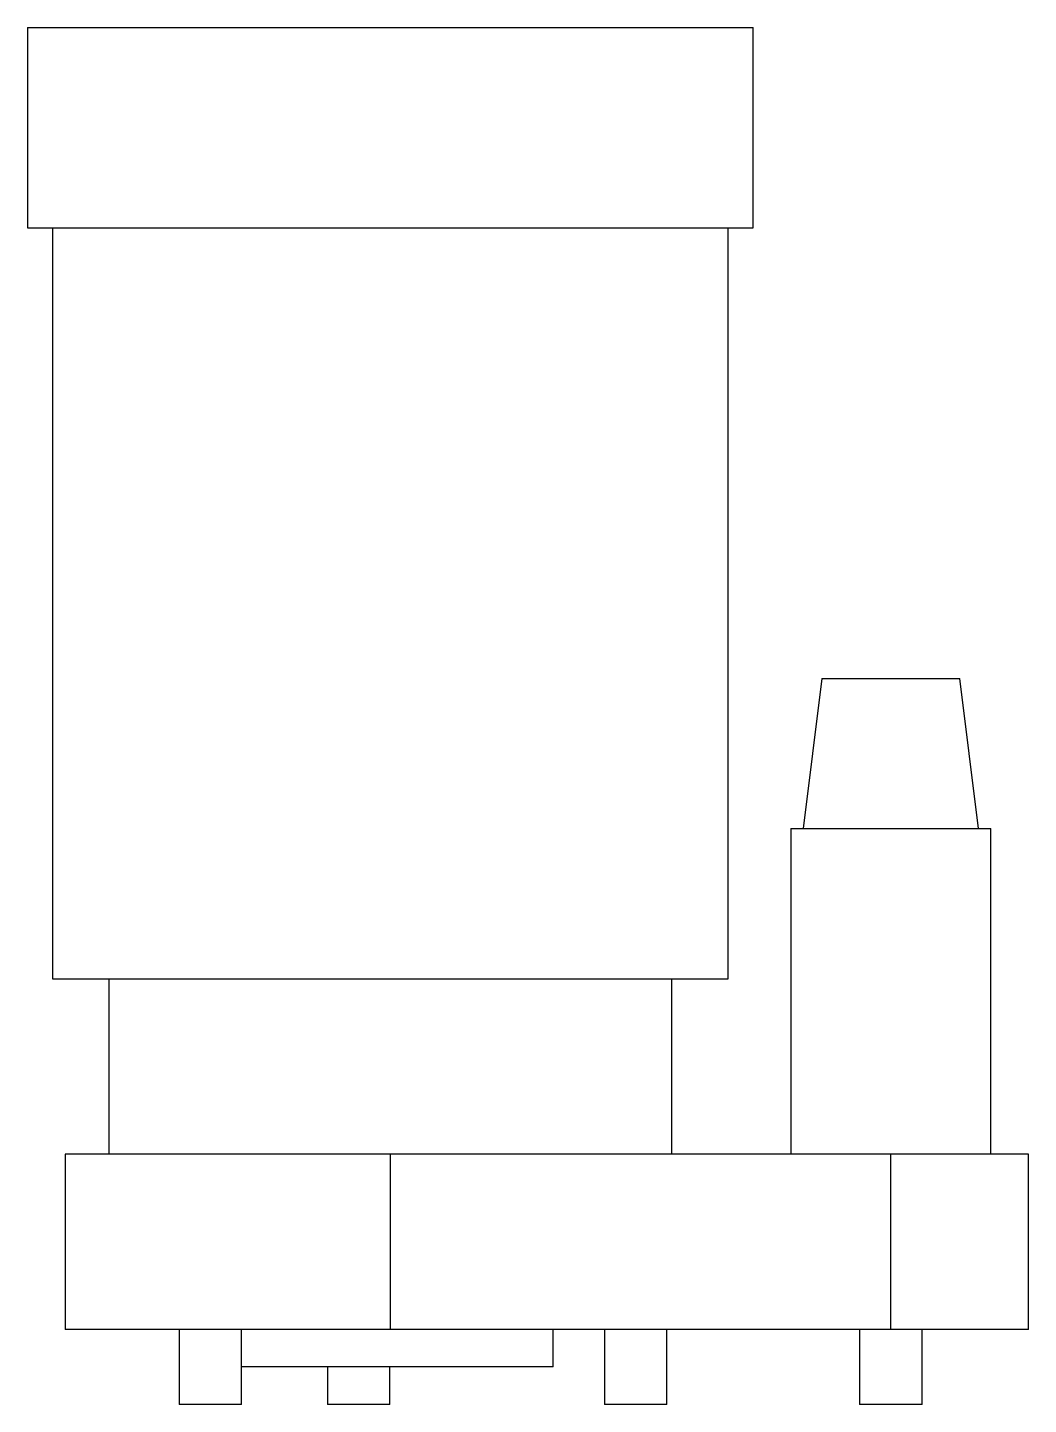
# Model space of a CAD drawing. Extents: x 0 to 120, y 0 to 184.
# Drawn here: x 79.6 to 119.6, y 129.3 to 184.3 of the extents above; entities outside this region: 2.
import ezdxf
from ezdxf.enums import TextEntityAlignment as Align

# ---------------------------------------------------------------- set-up
doc = ezdxf.new("R2010")
doc.units = 0
doc.layers.get('0').update_dxf_attribs({"linetype": 'CONTINUOUS'})

msp = doc.modelspace()

# ---------------------------------------------------------------- linework, layer by layer
at = {"color": 7, "linetype": 'CONTINUOUS'}
for p, q in [((79.643, 184.28), (79.643, 176.28)), ((79.643, 184.28), (108.643, 184.28)), ((108.643, 176.28), (108.643, 184.28)), ((79.643, 176.28), (108.643, 176.28)), ((80.643, 176.28), (80.643, 146.28)), ((107.643, 146.28), (107.643, 176.28)), ((111.379, 158.28), (110.643, 152.28)), ((111.379, 158.28), (116.906, 158.28)), ((117.643, 152.28), (116.906, 158.28)), ((110.143, 152.28), (110.143, 139.28)), ((110.143, 152.28), (118.143, 152.28)), ((118.143, 139.28), (118.143, 152.28)), ((80.643, 146.28), (107.643, 146.28)), ((82.893, 146.28), (82.893, 139.28)), ((105.393, 139.28), (105.393, 146.28)), ((81.143, 139.28), (81.143, 132.28)), ((94.143, 139.28), (81.143, 139.28)), ((94.143, 132.28), (94.143, 139.28)), ((114.143, 139.28), (94.143, 139.28)), ((114.143, 132.28), (114.143, 139.28)), ((119.643, 139.28), (114.143, 139.28)), ((119.643, 132.28), (119.643, 139.28)), ((94.143, 132.28), (81.143, 132.28)), ((85.697, 132.28), (85.697, 129.28)), ((88.197, 129.28), (88.197, 132.28)), ((114.143, 132.28), (94.143, 132.28)), ((100.643, 130.78), (100.643, 132.28)), ((102.697, 132.28), (102.697, 129.28)), ((105.197, 129.28), (105.197, 132.28)), ((112.893, 132.28), (112.893, 129.28)), ((119.643, 132.28), (114.143, 132.28)), ((115.393, 129.28), (115.393, 132.28)), ((100.643, 130.78), (88.197, 130.78)), ((91.625, 130.78), (91.625, 129.28)), ((94.125, 129.28), (94.125, 130.78)), ((88.197, 129.28), (85.697, 129.28)), ((94.125, 129.28), (91.625, 129.28)), ((105.197, 129.28), (102.697, 129.28)), ((115.393, 129.28), (112.893, 129.28))]:
    msp.add_line(p, q, dxfattribs=at)

# ---------------------------------------------------------------- texts
for s, width, p in [('Edition étudiante de SolidWorks.', 0.667188, (0, 5.449)), ('A usage universitaire uniquement.', 0.668182, (0, 0))]:
    msp.add_text(s, height=3.633, dxfattribs=dict(at, width=width)).set_placement(p, align=Align.BOTTOM_LEFT)

doc.saveas('drawing.dxf')
